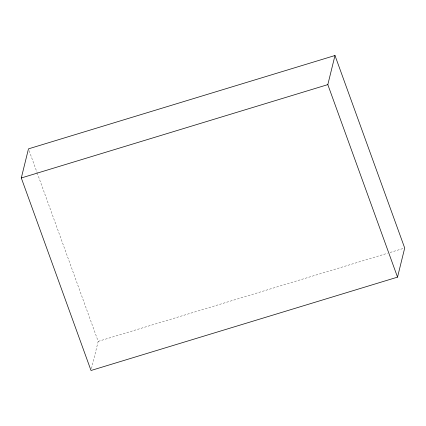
<?xml version="1.0" encoding="UTF-8"?>
<svg xmlns="http://www.w3.org/2000/svg" width="426" height="426" viewBox="0 0 426 426"><rect width="100%" height="100%" fill="white"/><g stroke="black" fill="none" stroke-linecap="round" stroke-linejoin="round"><path stroke-width="0.32" stroke-dasharray="2.13 1.6" d="M91.478 368.591L98.182 341.375L37.531 173.861M98.182 341.375L387.532 253.257M390.072 252.48L403.427 248.411M29.154 150.735L37.302 173.238"/><path stroke-width="0.64" d="M21.3 177.972L28.473 148.86L334.99 55.508L404.7 248.028L397.527 277.14L91.01 370.492L21.3 177.972L327.818 84.625L334.99 55.508M327.818 84.625L397.527 277.14"/></g></svg>
